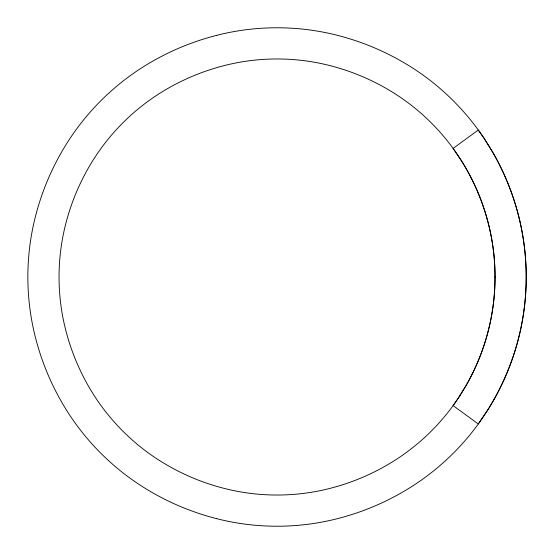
<?xml version="1.0" encoding="UTF-8"?>
<svg xmlns="http://www.w3.org/2000/svg" width="554" height="554" viewBox="0 0 554 554"><rect width="100%" height="100%" fill="white"/><g stroke="black" fill="none" stroke-linecap="round" stroke-linejoin="round"><path stroke-width="0.83" d="M216.614 35.359C256.1 25.242 298.045 25.242 337.531 35.366A256.1 256.1 0 0 1 405.147 63.398C440.229 84.166 469.924 113.819 490.733 148.881A254.369 254.369 0 0 1 515.462 204.724C525.497 237.514 528.502 272.36 524.493 306.41A250.166 250.166 0 0 1 494.196 399.185L489.23 407.661L478.261 423.955L453.075 405.563L458.019 398.534L467.036 383.901A218.851 218.851 0 0 0 493.51 302.726C495.525 285.649 495.505 268.351 493.524 251.274A218.851 218.851 0 0 0 467.022 170.106L462.673 162.696L453.075 148.437L478.261 130.045L483.912 138.078L494.21 154.808A250.166 250.166 0 0 1 524.479 247.596C528.523 281.633 525.483 316.486 515.462 349.276A254.369 254.369 0 0 1 490.733 405.119C469.924 440.188 440.229 469.827 405.147 490.609A256.1 256.1 0 0 1 337.524 518.627C298.045 528.758 256.1 528.758 216.614 518.641M216.621 518.641A256.107 256.107 0 0 1 148.964 490.622C113.875 469.861 84.208 440.188 63.44 405.106A255.955 255.955 0 0 1 35.442 337.462C25.325 297.976 25.332 256.024 35.435 216.538A255.955 255.955 0 0 1 63.447 148.894C84.201 113.805 113.875 84.146 148.957 63.378A256.107 256.107 0 0 1 216.621 35.359M495.034 277C495.082 298.398 491.82 319.755 485.623 340.232A222.528 222.528 0 0 1 463.989 389.081C445.79 419.759 419.807 445.693 389.116 463.871A224.045 224.045 0 0 1 329.962 488.386C295.421 497.25 258.725 497.243 224.183 488.399A224.051 224.051 0 0 1 164.995 463.878C134.303 445.721 108.349 419.766 90.177 389.074A223.92 223.92 0 0 1 65.684 329.893C56.833 295.351 56.84 258.649 65.684 224.1A223.92 223.92 0 0 1 90.184 164.926C108.342 134.234 134.303 108.286 164.995 90.115A224.051 224.051 0 0 1 224.183 65.607C258.725 56.75 295.421 56.757 329.962 65.614A224.045 224.045 0 0 1 389.116 90.136C419.807 108.3 445.783 134.241 463.989 164.919A222.528 222.528 0 0 1 485.623 213.768C491.82 234.245 495.082 255.602 495.034 277"/></g></svg>
